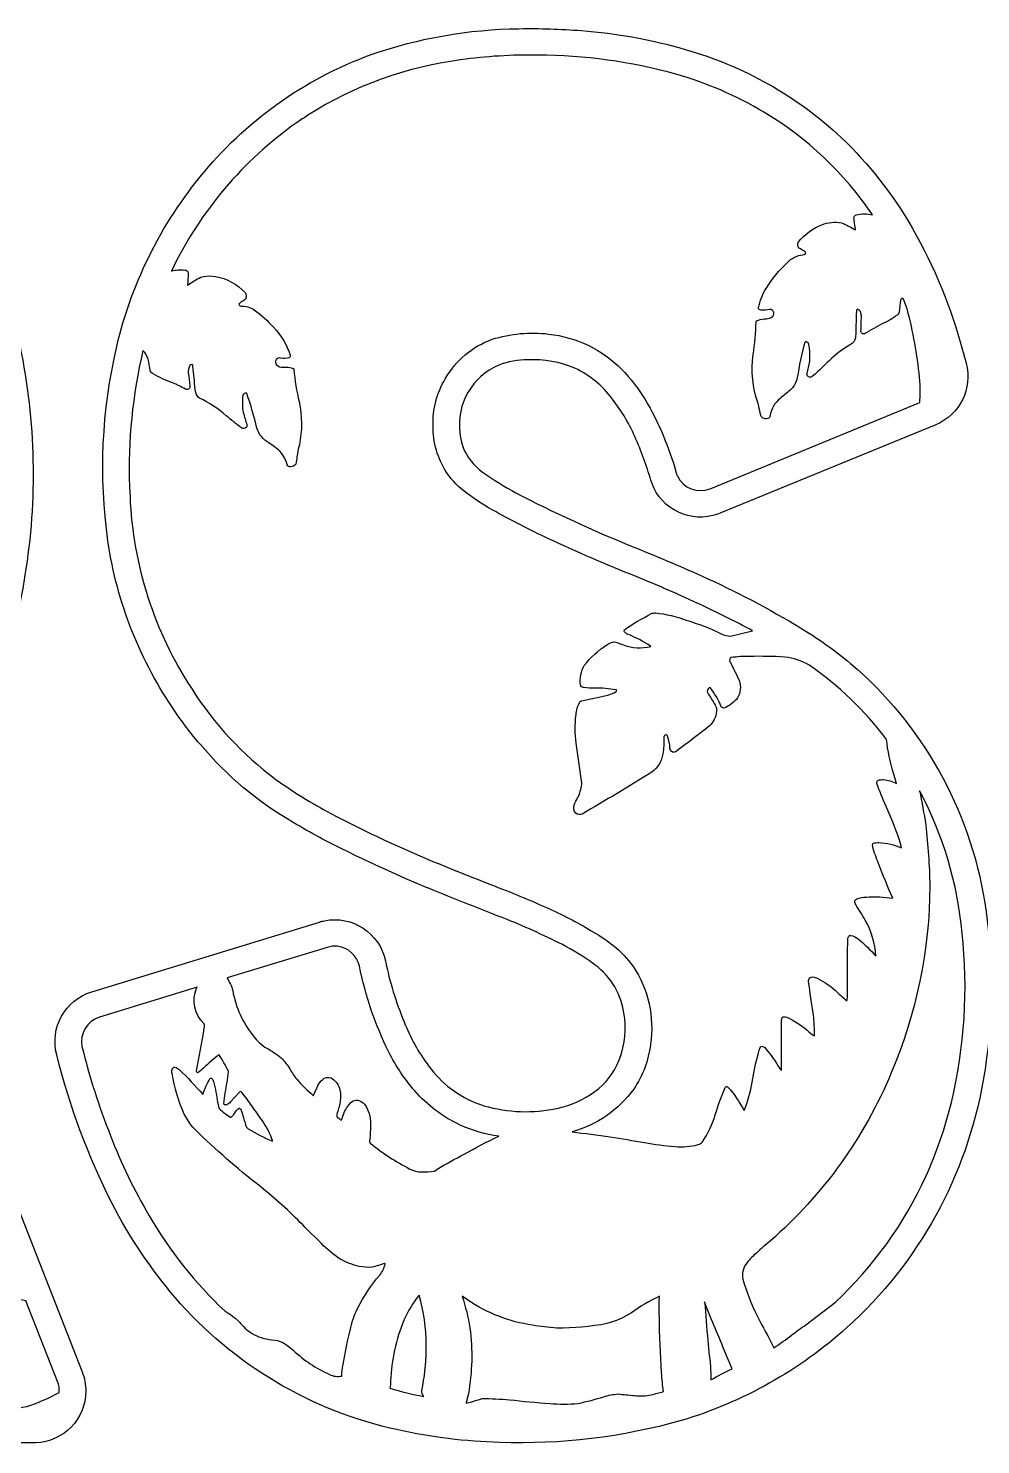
# Model space of a CAD drawing. Extents: x -1 to 1396, y -3 to 1098.
# Drawn here: x 735 to 1079, y 587 to 1098 of the extents above; entities that cross this region are included whole.
import ezdxf

# ---------------------------------------------------------------- set-up
doc = ezdxf.new("R2010")
doc.units = 0
doc.header["$MEASUREMENT"] = 0
doc.layers.add('Layer 1', color=7, linetype='Continuous', lineweight=0)

msp = doc.modelspace()

# ---------------------------------------------------------------- linework, layer by layer
at = {"layer": 'Layer 1', "color": 1, "lineweight": 25, "true_color": 0xff0000}
for points, knots in [([(426.34, 1097.93), (416.39, 1097.6), (408.45, 1089.52), (408.27, 1079.57), (408.27, 1079.57), (408.27, 605.98), (408.27, 605.98), (408.53, 596.05), (416.49, 588.05), (426.41, 587.72), (426.41, 587.72), (524.67, 587.72), (524.67, 587.72), (534.63, 588.07), (542.56, 596.15), (542.74, 606.11), (542.74, 606.11), (542.74, 774.74), (542.74, 774.74), (542.74, 774.74), (558.73, 774.74), (558.73, 774.74), (558.73, 774.74), (613.56, 601.01), (613.56, 601.01), (615.88, 593.34), (622.82, 588), (630.82, 587.72), (630.82, 587.72), (737.72, 587.72), (737.72, 587.72), (747.76, 588.07), (755.74, 596.29), (755.77, 606.34), (755.78, 608.72), (755.34, 611.08), (754.48, 613.3), (754.48, 613.3), (678.9, 805.94), (678.9, 805.94), (699.48, 821.14), (715.27, 841.92), (724.41, 865.81), (729.12, 877.84), (732.4, 890.37), (734.21, 903.16), (738.39, 930.72), (737.46, 958.82), (731.46, 986.05), (727.93, 1001.32), (722.35, 1016.04), (714.86, 1029.81), (710.43, 1037.86), (705.19, 1045.44), (699.24, 1052.44), (688.87, 1064.39), (676.47, 1074.4), (662.61, 1082.02), (656.52, 1085.4), (650.12, 1088.21), (643.5, 1090.41), (636.27, 1092.78), (628.8, 1094.37), (621.23, 1095.15), (615.08, 1095.95), (608.91, 1096.54), (602.72, 1096.91), (590.42, 1097.63), (578.1, 1097.98), (565.78, 1097.96), (565.78, 1097.96), (426.52, 1097.96), (426.52, 1097.96), (426.52, 1097.96), (426.34, 1097.93), (426.34, 1097.93)], [0, 0, 0, 0, 1, 1, 1, 2, 2, 2, 3, 3, 3, 4, 4, 4, 5, 5, 5, 6, 6, 6, 7, 7, 7, 8, 8, 8, 9, 9, 9, 10, 10, 10, 11, 11, 11, 12, 12, 12, 13, 13, 13, 14, 14, 14, 15, 15, 15, 16, 16, 16, 17, 17, 17, 18, 18, 18, 19, 19, 19, 20, 20, 20, 21, 21, 21, 22, 22, 22, 23, 23, 23, 24, 24, 24, 25, 25, 25, 25]), ([(912.14, 1097.93), (893.97, 1097.72), (875.96, 1094.57), (858.8, 1088.59), (834.53, 1079.77), (813.14, 1064.46), (796.96, 1044.32), (781.48, 1025.32), (770.86, 1002.84), (766.01, 978.81), (761.14, 955.76), (760.62, 932), (764.47, 908.76), (768.41, 886.73), (777.37, 865.9), (790.66, 847.89), (792.72, 844.99), (794.93, 842.2), (797.28, 839.53), (806.7, 828.33), (818, 818.85), (830.66, 811.52), (836.85, 807.83), (843.21, 804.41), (849.71, 801.29), (849.71, 801.29), (853.79, 799.25), (853.79, 799.25), (853.79, 799.25), (854.09, 799.14), (854.09, 799.14), (854.09, 799.14), (861.82, 795.51), (861.82, 795.51), (861.99, 795.4), (862.17, 795.31), (862.36, 795.24), (862.36, 795.24), (870.62, 791.56), (870.62, 791.56), (870.62, 791.56), (870.85, 791.47), (870.85, 791.47), (870.85, 791.47), (871.09, 791.36), (871.09, 791.36), (871.09, 791.36), (879.01, 788), (879.01, 788), (879.01, 788), (879.21, 787.94), (879.21, 787.94), (879.21, 787.94), (879.42, 787.84), (879.42, 787.84), (888.87, 783.97), (898.36, 780.19), (907.88, 776.51), (915.1, 773.61), (922.18, 770.37), (929.08, 766.78), (933.14, 764.59), (937.02, 762.08), (940.69, 759.29), (946.21, 754.66), (949.66, 748.02), (950.28, 740.84), (950.9, 735.14), (949.99, 729.39), (947.63, 724.17), (945.46, 719.75), (942.12, 716.02), (937.97, 713.37), (933.89, 710.7), (929.29, 708.9), (924.48, 708.11), (915.6, 706.44), (906.44, 707.04), (897.85, 709.84), (890.49, 712.54), (884.1, 717.38), (879.51, 723.74), (875.85, 728.6), (872.88, 733.94), (870.66, 739.61), (867.71, 746.71), (865.46, 754.07), (863.95, 761.61), (861.81, 771.66), (851.98, 778.11), (841.91, 776.08), (841.3, 775.95), (840.69, 775.8), (840.09, 775.62), (840.09, 775.62), (757.94, 750.43), (757.94, 750.43), (748.31, 747.47), (742.74, 737.44), (745.3, 727.71), (749.94, 709.12), (756.65, 691.12), (765.28, 674.03), (771.59, 661.92), (779.22, 650.54), (788.03, 640.1), (808.95, 615.88), (837.2, 599.12), (868.49, 592.37), (880.54, 589.67), (892.83, 588.16), (905.18, 587.86), (927.3, 587.03), (949.42, 589.7), (970.72, 595.75), (992.88, 602.37), (1013.3, 613.81), (1030.51, 629.26), (1056.41, 652.68), (1073.72, 684.11), (1079.66, 718.52), (1083.49, 739.92), (1083.65, 761.81), (1080.13, 783.26), (1074.65, 816.62), (1057.54, 846.96), (1031.83, 868.92), (1026.11, 873.65), (1020.05, 877.95), (1013.69, 881.77), (1002.18, 888.75), (990.25, 895.01), (977.97, 900.53), (969.73, 904.26), (961.39, 907.8), (952.98, 911.14), (938.69, 916.93), (924.69, 923.38), (911.01, 930.48), (906.98, 932.67), (903.08, 935.08), (899.33, 937.7), (897.16, 939.25), (895.28, 941.17), (893.77, 943.36), (892.08, 946.01), (891.07, 949.03), (890.82, 952.16), (889.5, 962.51), (895.22, 972.47), (904.82, 976.54), (908.2, 977.78), (911.76, 978.44), (915.36, 978.49), (921.18, 978.73), (926.98, 977.68), (932.35, 975.41), (937.71, 972.91), (942.35, 969.1), (945.84, 964.32), (949.33, 959.89), (952.19, 955), (954.34, 949.78), (956.6, 944.67), (958.5, 939.4), (960.03, 934.02), (963.55, 924.33), (974.26, 919.31), (983.96, 922.82), (983.96, 922.82), (984.93, 923.2), (984.93, 923.2), (984.93, 923.2), (1062.54, 955.04), (1062.54, 955.04), (1071.27, 958.62), (1075.97, 968.14), (1073.51, 977.24), (1073.51, 977.24), (1072.56, 980.8), (1072.56, 980.8), (1072.56, 980.8), (1072.54, 980.96), (1072.54, 980.96), (1072.54, 980.96), (1072.47, 981.14), (1072.47, 981.14), (1068.26, 996.86), (1062.07, 1011.97), (1054.03, 1026.11), (1047.11, 1038.15), (1038.47, 1049.12), (1028.41, 1058.68), (1012.47, 1073.62), (993.19, 1084.51), (972.17, 1090.45), (959.94, 1094.04), (947.37, 1096.32), (934.66, 1097.25), (927.17, 1097.85), (919.65, 1098.07), (912.14, 1097.93)], [0, 0, 0, 0, 1, 1, 1, 2, 2, 2, 3, 3, 3, 4, 4, 4, 5, 5, 5, 6, 6, 6, 7, 7, 7, 8, 8, 8, 9, 9, 9, 10, 10, 10, 11, 11, 11, 12, 12, 12, 13, 13, 13, 14, 14, 14, 15, 15, 15, 16, 16, 16, 17, 17, 17, 18, 18, 18, 19, 19, 19, 20, 20, 20, 21, 21, 21, 22, 22, 22, 23, 23, 23, 24, 24, 24, 25, 25, 25, 26, 26, 26, 27, 27, 27, 28, 28, 28, 29, 29, 29, 30, 30, 30, 31, 31, 31, 32, 32, 32, 33, 33, 33, 34, 34, 34, 35, 35, 35, 36, 36, 36, 37, 37, 37, 38, 38, 38, 39, 39, 39, 40, 40, 40, 41, 41, 41, 42, 42, 42, 43, 43, 43, 44, 44, 44, 45, 45, 45, 46, 46, 46, 47, 47, 47, 48, 48, 48, 49, 49, 49, 50, 50, 50, 51, 51, 51, 52, 52, 52, 53, 53, 53, 54, 54, 54, 55, 55, 55, 56, 56, 56, 57, 57, 57, 58, 58, 58, 59, 59, 59, 60, 60, 60, 61, 61, 61, 62, 62, 62, 63, 63, 63, 64, 64, 64, 65, 65, 65, 66, 66, 66, 67, 67, 67, 67]), ([(918.97, 1088.43), (935.79, 1088.32), (952.52, 1086.01), (968.74, 1081.56), (979.86, 1078.34), (990.54, 1073.74), (1000.51, 1067.86), (1016.13, 1058.5), (1029.52, 1045.85), (1039.74, 1030.79), (1037.8, 1031.23), (1035.79, 1031.23), (1033.85, 1030.76), (1033.44, 1030.67), (1033.12, 1030.35), (1033.03, 1029.95), (1033.14, 1028.58), (1033.32, 1027.23), (1033.58, 1025.89), (1033.63, 1025.73), (1033.6, 1025.55), (1033.51, 1025.41), (1031.91, 1026.3), (1030.27, 1027.14), (1028.61, 1027.91), (1026.18, 1028.35), (1023.68, 1028.09), (1021.4, 1027.16), (1018.11, 1025.9), (1015.22, 1023.77), (1013.05, 1020.99), (1012.61, 1020.3), (1012.67, 1019.39), (1013.21, 1018.77), (1013.84, 1018.34), (1014.49, 1017.96), (1015.16, 1017.63), (1015.16, 1017.63), (1015.55, 1017.31), (1015.55, 1017.31), (1015.68, 1017.08), (1015.61, 1016.78), (1015.39, 1016.63), (1015.15, 1016.46), (1014.87, 1016.36), (1014.57, 1016.36), (1012.43, 1016.14), (1010.44, 1015.13), (1008.99, 1013.53), (1006.06, 1010.77), (1003.48, 1007.66), (1001.33, 1004.25), (1000.05, 1002.06), (999.11, 999.69), (998.54, 997.22), (998.58, 996.75), (998.97, 996.39), (999.45, 996.38), (1000.53, 996.34), (1001.61, 996.42), (1002.67, 996.63), (1003.32, 996.66), (1003.91, 996.23), (1004.07, 995.59), (1004.27, 994.83), (1003.87, 994.04), (1003.14, 993.73), (1002.36, 993.36), (1001.51, 993.19), (1000.65, 993.21), (999.69, 993.17), (998.76, 992.93), (997.91, 992.51), (997.91, 992.51), (997.81, 992.39), (997.81, 992.39), (997.77, 992.31), (997.73, 992.22), (997.7, 992.12), (997.65, 988.19), (997.28, 984.27), (996.61, 980.4), (995.82, 974.42), (996.44, 968.35), (998.43, 962.66), (998.72, 961.51), (998.97, 960.36), (999.2, 959.19), (999.2, 959.19), (999.58, 958.06), (999.58, 958.06), (999.74, 957.63), (1000.13, 957.35), (1000.58, 957.31), (1001.16, 957.14), (1001.78, 957.19), (1002.33, 957.45), (1002.6, 957.68), (1002.75, 958.02), (1002.76, 958.38), (1003.18, 960.79), (1004.47, 962.97), (1006.39, 964.5), (1007.53, 965.48), (1008.71, 966.43), (1009.9, 967.36), (1011.25, 968.61), (1012.19, 970.25), (1012.58, 972.05), (1013.23, 976.33), (1014.12, 980.57), (1015.25, 984.75), (1015.39, 984.97), (1015.65, 985.08), (1015.89, 985), (1016.32, 984.84), (1016.66, 984.48), (1016.77, 984.02), (1017.16, 982.03), (1017.26, 979.99), (1017.07, 977.97), (1016.76, 976.5), (1016.43, 974.97), (1016.11, 973.5), (1015.96, 973.04), (1016.22, 972.53), (1016.68, 972.37), (1017.15, 972.13), (1017.71, 972.19), (1018.11, 972.53), (1020.45, 974.62), (1022.74, 976.77), (1024.98, 978.97), (1027.25, 981.03), (1029.74, 982.84), (1032.4, 984.36), (1033.19, 985.07), (1033.65, 986.09), (1033.64, 987.15), (1033.68, 987.47), (1033.71, 987.79), (1033.71, 988.11), (1033.73, 990.73), (1033.8, 993.35), (1033.92, 995.98), (1033.85, 996.27), (1033.98, 996.58), (1034.26, 996.72), (1034.9, 996.6), (1035.39, 996.08), (1035.48, 995.43), (1035.67, 994.88), (1035.76, 994.31), (1035.75, 993.73), (1035.63, 992.07), (1035.57, 990.41), (1035.57, 988.74), (1035.55, 988.37), (1035.77, 988.03), (1036.12, 987.88), (1036.58, 987.8), (1037.05, 987.91), (1037.43, 988.17), (1037.79, 988.32), (1038.13, 988.54), (1038.41, 988.81), (1040.71, 990.12), (1043.06, 991.36), (1045.44, 992.53), (1046.72, 993.2), (1047.93, 994.02), (1049.04, 994.96), (1049.21, 995.17), (1049.33, 995.43), (1049.38, 995.7), (1049.43, 997.23), (1049.6, 998.76), (1049.9, 1000.26), (1049.97, 1000.4), (1050.06, 1000.51), (1050.18, 1000.6), (1050.44, 1000.69), (1050.73, 1000.59), (1050.88, 1000.35), (1051.65, 998.68), (1052.24, 996.93), (1052.65, 995.14), (1054.71, 987.09), (1056.1, 978.89), (1056.82, 970.62), (1056.97, 968.09), (1056.96, 965.56), (1056.8, 963.03), (1056.8, 963.03), (981.12, 931.96), (981.12, 931.96), (976.56, 930.08), (971.33, 932.14), (969.29, 936.63), (969.1, 936.98), (968.95, 937.35), (968.86, 937.74), (966.3, 946.97), (962.54, 955.83), (957.68, 964.09), (955.21, 968.06), (952.35, 971.76), (949.13, 975.14), (942.07, 982.22), (932.79, 986.68), (922.84, 987.77), (916, 988.59), (909.05, 987.94), (902.48, 985.86), (895.29, 983.3), (889.26, 978.23), (885.52, 971.58), (882.49, 966.46), (880.96, 960.6), (881.12, 954.66), (881.07, 948.67), (882.78, 942.8), (886.02, 937.76), (887.99, 934.84), (890.49, 932.3), (893.39, 930.28), (896.71, 927.8), (900.21, 925.56), (903.86, 923.59), (909.96, 920.16), (916.19, 916.97), (922.55, 914.04), (933.03, 909.15), (943.64, 904.56), (954.39, 900.28), (954.39, 900.28), (959.29, 898.26), (959.29, 898.26), (959.29, 898.26), (959.38, 898.21), (959.38, 898.21), (959.38, 898.21), (964.25, 896.15), (964.25, 896.15), (964.25, 896.15), (964.34, 896.11), (964.34, 896.11), (964.34, 896.11), (969.22, 893.97), (969.22, 893.97), (969.22, 893.97), (969.33, 893.93), (969.33, 893.93), (969.33, 893.93), (976.68, 890.59), (976.68, 890.59), (976.68, 890.59), (976.86, 890.53), (976.86, 890.53), (983.46, 887.44), (989.97, 884.17), (996.39, 880.71), (996.39, 880.71), (988.45, 878.78), (988.45, 878.78), (987.3, 878.83), (986.17, 879.12), (985.14, 879.64), (981.06, 881.59), (976.84, 883.23), (972.51, 884.54), (968.94, 885.87), (965.22, 886.74), (961.44, 887.15), (960.92, 887.15), (960.4, 887.06), (959.92, 886.88), (956.54, 885.16), (953.29, 883.21), (950.19, 881.03), (950.12, 880.88), (950.08, 880.73), (950.12, 880.57), (950.12, 880.57), (950.22, 880.32), (950.22, 880.32), (950.44, 879.93), (950.8, 879.64), (951.24, 879.53), (954.21, 878.32), (957.05, 876.83), (959.74, 875.08), (956.46, 874.22), (953, 874.4), (949.83, 875.61), (948.77, 876.01), (947.7, 876.36), (946.61, 876.67), (945.61, 876.55), (944.65, 876.18), (943.82, 875.61), (940.74, 873.6), (938, 871.1), (935.72, 868.21), (934.55, 866.07), (934.07, 863.61), (934.34, 861.18), (934.44, 860.65), (934.89, 860.26), (935.43, 860.23), (936.82, 860.01), (938.24, 859.95), (939.65, 860.05), (942.15, 860.03), (944.64, 859.82), (947.11, 859.41), (947.22, 859.38), (947.33, 859.33), (947.4, 859.23), (947.42, 859.11), (947.38, 858.99), (947.29, 858.92), (946.22, 858.09), (944.97, 857.54), (943.64, 857.3), (940.68, 856.7), (937.77, 856.09), (934.82, 855.47), (934.44, 855.37), (934.13, 855.1), (933.93, 854.77), (933.25, 853.41), (932.84, 851.94), (932.73, 850.43), (932.3, 847.01), (932.33, 843.55), (932.82, 840.14), (933.47, 835.63), (934.11, 831.12), (934.73, 826.6), (934.84, 825.75), (934.79, 824.89), (934.57, 824.06), (934.22, 822.35), (933.58, 820.72), (932.66, 819.23), (932.1, 818.32), (931.85, 817.24), (931.96, 816.17), (932.09, 815.19), (932.9, 814.45), (933.89, 814.4), (934.23, 814.37), (934.57, 814.42), (934.89, 814.56), (943.35, 819.46), (951.74, 824.49), (960.06, 829.64), (962.19, 831.26), (963.62, 833.64), (964.05, 836.28), (964.36, 838.2), (964.47, 840.15), (964.39, 842.09), (964.37, 842.49), (964.59, 842.87), (964.93, 843.09), (965.17, 843.18), (965.43, 843.12), (965.59, 842.93), (965.59, 842.93), (965.79, 842.63), (965.79, 842.63), (966.3, 841.27), (966.59, 839.84), (966.63, 838.39), (966.66, 837.83), (966.94, 837.31), (967.4, 836.99), (967.4, 836.99), (967.59, 836.9), (967.59, 836.9), (967.59, 836.9), (967.79, 836.85), (967.79, 836.85), (967.79, 836.85), (968.02, 836.85), (968.02, 836.85), (968.4, 836.91), (968.76, 837.07), (969.06, 837.33), (973.05, 840.27), (977, 843.28), (980.9, 846.35), (982.28, 847.77), (983.18, 849.59), (983.46, 851.54), (983.51, 852.09), (983.45, 852.64), (983.28, 853.16), (982.33, 854.94), (981.29, 856.68), (980.17, 858.37), (979.97, 859.02), (980.22, 859.72), (980.78, 860.09), (980.89, 860.15), (981, 860.18), (981.12, 860.18), (982.8, 858.09), (984.15, 855.76), (985.14, 853.27), (985.46, 852.87), (986.01, 852.72), (986.5, 852.88), (988.26, 853.75), (989.82, 854.98), (991.06, 856.51), (992.1, 858.4), (992.33, 860.62), (991.69, 862.68), (990.64, 864.87), (989.55, 867.05), (988.43, 869.21), (988.17, 869.61), (988.1, 870.09), (988.2, 870.55), (988.2, 870.55), (988.29, 870.75), (988.29, 870.75), (988.29, 870.75), (988.43, 870.89), (988.43, 870.89), (988.56, 870.97), (988.69, 871.05), (988.83, 871.09), (989.57, 871.16), (990.3, 871.22), (991.03, 871.25), (992.49, 871.42), (993.96, 871.49), (995.43, 871.46), (999.66, 871.52), (1003.89, 871.44), (1008.11, 871.23), (1011.14, 870.8), (1014.06, 869.83), (1016.75, 868.37), (1027.48, 860.98), (1036.95, 851.91), (1044.8, 841.52), (1045.22, 837.39), (1046.05, 833.31), (1047.27, 829.34), (1047.27, 829.34), (1048.41, 825.62), (1048.41, 825.62), (1046.93, 826.35), (1045.34, 826.81), (1043.71, 826.99), (1043.08, 827), (1042.45, 826.96), (1041.83, 826.85), (1041.83, 826.85), (1041.63, 826.74), (1041.63, 826.74), (1041.52, 826.63), (1041.44, 826.51), (1041.35, 826.4), (1041.31, 826.25), (1041.27, 826.1), (1041.24, 825.94), (1041.24, 825.94), (1041.26, 825.72), (1041.26, 825.72), (1042.27, 822.88), (1043.41, 820.09), (1044.67, 817.35), (1046.7, 812.81), (1048.48, 808.16), (1049.99, 803.42), (1050.08, 803.08), (1050.14, 802.73), (1050.2, 802.38), (1047.58, 803.48), (1044.8, 804.14), (1041.97, 804.33), (1041.3, 804.31), (1040.64, 804.21), (1039.99, 804.04), (1039.74, 803.69), (1039.66, 803.24), (1039.79, 802.83), (1040.37, 800.76), (1041.09, 798.72), (1041.92, 796.73), (1043.49, 792.52), (1045.19, 788.35), (1047.02, 784.24), (1045.51, 784.38), (1043.84, 784.55), (1042.33, 784.69), (1039.8, 784.84), (1037.26, 784.69), (1034.76, 784.26), (1034.25, 784.12), (1033.79, 783.86), (1033.42, 783.49), (1033.28, 782.96), (1033.37, 782.4), (1033.67, 781.95), (1034.82, 780.08), (1035.96, 778.21), (1037.09, 776.32), (1039.36, 772.33), (1040.68, 767.86), (1040.92, 763.26), (1039.02, 765.55), (1036.89, 767.65), (1034.57, 769.52), (1033.78, 770.11), (1032.88, 770.55), (1031.92, 770.81), (1031.75, 770.81), (1031.58, 770.77), (1031.42, 770.7), (1031.42, 770.7), (1031.13, 770.52), (1031.13, 770.52), (1031.04, 770.39), (1030.98, 770.25), (1030.92, 770.11), (1030.79, 768.24), (1030.71, 766.36), (1030.67, 764.49), (1030.67, 764.49), (1030.67, 749.02), (1030.67, 749.02), (1030.67, 749.02), (1030.58, 747.3), (1030.58, 747.3), (1030.58, 747.3), (1030.51, 747.25), (1030.51, 747.25), (1030.51, 747.25), (1030.4, 747.28), (1030.4, 747.28), (1028.95, 748.43), (1027.55, 749.67), (1026.23, 750.97), (1024.35, 752.66), (1022.25, 754.1), (1019.99, 755.24), (1019.42, 755.55), (1018.78, 755.73), (1018.13, 755.78), (1017.4, 755.82), (1016.75, 755.3), (1016.64, 754.58), (1016.64, 754.58), (1016.66, 754.24), (1016.66, 754.24), (1017.19, 750.16), (1017.78, 746.09), (1018.43, 742.04), (1018.69, 739.54), (1018.82, 737.02), (1018.81, 734.51), (1018.81, 734.51), (1018.75, 734.49), (1018.75, 734.49), (1017.81, 735.09), (1016.94, 735.78), (1016.16, 736.57), (1013.95, 738.47), (1011.47, 740.05), (1008.81, 741.24), (1008.45, 741.36), (1008.08, 741.43), (1007.7, 741.45), (1007.7, 741.45), (1007.54, 741.42), (1007.54, 741.42), (1007.3, 741.36), (1007.12, 741.17), (1007.07, 740.93), (1006.91, 740.55), (1006.83, 740.15), (1006.86, 739.75), (1006.87, 733.87), (1006.89, 728.01), (1006.93, 722.13), (1006.93, 722.13), (1006.89, 722.01), (1006.89, 722.01), (1006.43, 722.49), (1006.04, 723.03), (1005.73, 723.62), (1004.29, 725.99), (1002.64, 728.22), (1000.81, 730.29), (1000.53, 730.56), (1000.17, 730.73), (999.79, 730.79), (999.6, 730.74), (999.41, 730.67), (999.27, 730.54), (998.94, 729.8), (998.69, 729.04), (998.52, 728.25), (997.59, 724.81), (996.85, 721.32), (996.32, 717.8), (995.66, 714.31), (994.69, 710.88), (993.42, 707.57), (992, 710.04), (990.45, 712.43), (988.77, 714.73), (988.35, 715.23), (987.9, 715.69), (987.41, 716.12), (987.41, 716.12), (987.25, 716.16), (987.25, 716.16), (987.25, 716.16), (987.09, 716.23), (987.09, 716.23), (987.09, 716.23), (986.93, 716.23), (986.93, 716.23), (986.84, 716.19), (986.76, 716.13), (986.68, 716.07), (986.68, 716.07), (986.59, 715.94), (986.59, 715.94), (985.19, 712.71), (983.99, 709.41), (982.98, 706.05), (981.88, 702.62), (980.34, 699.34), (978.4, 696.3), (977.98, 695.8), (977.42, 695.44), (976.79, 695.28), (974.07, 694.57), (971.25, 694.34), (968.45, 694.6), (964.75, 694.87), (961.07, 695.35), (957.43, 696.05), (953.3, 696.75), (949.2, 697.44), (945.07, 698.13), (940.48, 698.79), (935.89, 699.37), (931.28, 699.88), (940.24, 702.35), (948.09, 707.81), (953.53, 715.35), (956.84, 720.14), (958.91, 725.68), (959.56, 731.47), (961.08, 741.3), (958.85, 751.35), (953.3, 759.61), (951.29, 762.51), (948.83, 765.08), (946.02, 767.21), (943.88, 768.94), (941.6, 770.51), (939.22, 771.88), (934.04, 775.05), (928.65, 777.88), (923.09, 780.34), (916.24, 783.5), (909.27, 786.39), (902.19, 788.98), (902.19, 788.98), (895.81, 791.5), (895.81, 791.5), (895.81, 791.5), (895.77, 791.52), (895.77, 791.52), (895.77, 791.52), (889.42, 794.06), (889.42, 794.06), (889.42, 794.06), (889.35, 794.08), (889.35, 794.08), (889.35, 794.08), (883.05, 796.69), (883.05, 796.69), (883.05, 796.69), (882.95, 796.71), (882.95, 796.71), (869.75, 802.14), (856.81, 808.17), (844.18, 814.81), (837.3, 818.44), (830.68, 822.54), (824.36, 827.08), (812.42, 836.03), (802.18, 847.05), (794.13, 859.62), (780.52, 880.32), (772.79, 904.33), (771.75, 929.08), (771.75, 929.08), (771.61, 932.55), (771.61, 932.55), (771.61, 932.55), (771.59, 932.77), (771.59, 932.77), (770.99, 949.27), (772.63, 965.77), (776.44, 981.83), (777.32, 980.96), (777.97, 979.9), (778.32, 978.72), (778.62, 977.37), (778.86, 976.01), (779.05, 974.64), (779.19, 974.09), (779.58, 973.64), (780.09, 973.41), (782.31, 972.13), (784.64, 971.05), (787.05, 970.19), (788.65, 969.47), (790.23, 968.71), (791.79, 967.9), (792.23, 967.67), (792.77, 967.74), (793.13, 968.08), (793.33, 968.37), (793.4, 968.72), (793.33, 969.06), (793.15, 970.65), (792.98, 972.11), (792.79, 973.71), (792.66, 974.65), (792.87, 975.6), (793.38, 976.41), (793.56, 976.6), (793.8, 976.73), (794.06, 976.79), (794.35, 976.69), (794.5, 976.39), (794.45, 976.09), (794.74, 973.33), (795.02, 970.55), (795.28, 967.79), (795.37, 966.73), (795.77, 965.71), (796.44, 964.89), (796.44, 964.89), (796.83, 964.61), (796.83, 964.61), (800.32, 962.98), (803.56, 960.85), (806.44, 958.29), (808.26, 956.79), (810.1, 955.32), (811.98, 953.89), (812.51, 953.52), (813.24, 953.59), (813.7, 954.05), (813.95, 954.31), (814.03, 954.68), (813.9, 955.02), (813.49, 956.49), (813.06, 957.94), (812.61, 959.4), (812.23, 961.48), (812.19, 963.61), (812.5, 965.7), (812.66, 966.19), (813.12, 966.52), (813.63, 966.52), (813.63, 966.52), (813.74, 966.47), (813.74, 966.47), (813.74, 966.47), (813.93, 966.29), (813.93, 966.29), (815.34, 962.2), (816.55, 958.05), (817.55, 953.84), (818.23, 951.56), (819.78, 949.64), (821.86, 948.49), (823.29, 947.57), (824.65, 946.55), (825.92, 945.43), (827.15, 944.02), (828.04, 942.34), (828.51, 940.53), (828.72, 940.09), (829.18, 939.83), (829.66, 939.9), (830.44, 939.82), (831.18, 940.2), (831.57, 940.87), (831.82, 941.72), (831.96, 942.59), (832, 943.48), (832.19, 944.93), (832.49, 946.36), (832.88, 947.76), (833.9, 952.92), (833.88, 958.22), (832.82, 963.37), (831.86, 967.18), (831.21, 971.06), (830.87, 974.98), (830.76, 975.22), (830.55, 975.41), (830.3, 975.5), (829.22, 975.79), (828.1, 975.89), (826.99, 975.82), (826.12, 975.77), (825.27, 976.06), (824.61, 976.61), (824.12, 977.17), (824.09, 977.99), (824.54, 978.58), (824.91, 979.03), (825.51, 979.23), (826.08, 979.08), (827.12, 978.91), (828.18, 978.96), (829.19, 979.24), (829.51, 979.43), (829.67, 979.8), (829.6, 980.17), (828.34, 983.93), (826.26, 987.37), (823.5, 990.22), (821.44, 992.55), (819.14, 994.66), (816.62, 996.5), (815.2, 997.42), (813.54, 997.9), (811.84, 997.88), (811.45, 997.89), (811.12, 998.17), (811.07, 998.56), (811.07, 998.56), (811.09, 998.65), (811.09, 998.65), (811.58, 999.18), (812.18, 999.6), (812.84, 999.88), (813.73, 1000.45), (813.98, 1001.64), (813.4, 1002.53), (813.4, 1002.53), (813.27, 1002.76), (813.27, 1002.76), (810.41, 1005.76), (806.69, 1007.8), (802.61, 1008.56), (801.16, 1008.77), (799.69, 1008.77), (798.23, 1008.58), (798.23, 1008.58), (797.33, 1008.31), (797.33, 1008.31), (795.72, 1007.42), (794.15, 1006.46), (792.61, 1005.45), (792.61, 1005.45), (792.56, 1005.55), (792.56, 1005.55), (792.6, 1006.95), (792.66, 1008.36), (792.77, 1009.76), (792.77, 1009.76), (792.68, 1010.24), (792.68, 1010.24), (792.4, 1010.58), (791.99, 1010.79), (791.54, 1010.83), (789.93, 1011.06), (788.28, 1010.95), (786.71, 1010.51), (796.96, 1031.91), (812.51, 1050.33), (831.89, 1064.03), (833.27, 1064.9), (834.63, 1065.81), (835.97, 1066.75), (852.65, 1077.34), (871.45, 1084.15), (891.05, 1086.68), (900.3, 1087.97), (909.63, 1088.56), (918.97, 1088.43)], [0, 0, 0, 0, 1, 1, 1, 2, 2, 2, 3, 3, 3, 4, 4, 4, 5, 5, 5, 6, 6, 6, 7, 7, 7, 8, 8, 8, 9, 9, 9, 10, 10, 10, 11, 11, 11, 12, 12, 12, 13, 13, 13, 14, 14, 14, 15, 15, 15, 16, 16, 16, 17, 17, 17, 18, 18, 18, 19, 19, 19, 20, 20, 20, 21, 21, 21, 22, 22, 22, 23, 23, 23, 24, 24, 24, 25, 25, 25, 26, 26, 26, 27, 27, 27, 28, 28, 28, 29, 29, 29, 30, 30, 30, 31, 31, 31, 32, 32, 32, 33, 33, 33, 34, 34, 34, 35, 35, 35, 36, 36, 36, 37, 37, 37, 38, 38, 38, 39, 39, 39, 40, 40, 40, 41, 41, 41, 42, 42, 42, 43, 43, 43, 44, 44, 44, 45, 45, 45, 46, 46, 46, 47, 47, 47, 48, 48, 48, 49, 49, 49, 50, 50, 50, 51, 51, 51, 52, 52, 52, 53, 53, 53, 54, 54, 54, 55, 55, 55, 56, 56, 56, 57, 57, 57, 58, 58, 58, 59, 59, 59, 60, 60, 60, 61, 61, 61, 62, 62, 62, 63, 63, 63, 64, 64, 64, 65, 65, 65, 66, 66, 66, 67, 67, 67, 68, 68, 68, 69, 69, 69, 70, 70, 70, 71, 71, 71, 72, 72, 72, 73, 73, 73, 74, 74, 74, 75, 75, 75, 76, 76, 76, 77, 77, 77, 78, 78, 78, 79, 79, 79, 80, 80, 80, 81, 81, 81, 82, 82, 82, 83, 83, 83, 84, 84, 84, 85, 85, 85, 86, 86, 86, 87, 87, 87, 88, 88, 88, 89, 89, 89, 90, 90, 90, 91, 91, 91, 92, 92, 92, 93, 93, 93, 94, 94, 94, 95, 95, 95, 96, 96, 96, 97, 97, 97, 98, 98, 98, 99, 99, 99, 100, 100, 100, 101, 101, 101, 102, 102, 102, 103, 103, 103, 104, 104, 104, 105, 105, 105, 106, 106, 106, 107, 107, 107, 108, 108, 108, 109, 109, 109, 110, 110, 110, 111, 111, 111, 112, 112, 112, 113, 113, 113, 114, 114, 114, 115, 115, 115, 116, 116, 116, 117, 117, 117, 118, 118, 118, 119, 119, 119, 120, 120, 120, 121, 121, 121, 122, 122, 122, 123, 123, 123, 124, 124, 124, 125, 125, 125, 126, 126, 126, 127, 127, 127, 128, 128, 128, 129, 129, 129, 130, 130, 130, 131, 131, 131, 132, 132, 132, 133, 133, 133, 134, 134, 134, 135, 135, 135, 136, 136, 136, 137, 137, 137, 138, 138, 138, 139, 139, 139, 140, 140, 140, 141, 141, 141, 142, 142, 142, 143, 143, 143, 144, 144, 144, 145, 145, 145, 146, 146, 146, 147, 147, 147, 148, 148, 148, 149, 149, 149, 150, 150, 150, 151, 151, 151, 152, 152, 152, 153, 153, 153, 154, 154, 154, 155, 155, 155, 156, 156, 156, 157, 157, 157, 158, 158, 158, 159, 159, 159, 160, 160, 160, 161, 161, 161, 162, 162, 162, 163, 163, 163, 164, 164, 164, 165, 165, 165, 166, 166, 166, 167, 167, 167, 168, 168, 168, 169, 169, 169, 170, 170, 170, 171, 171, 171, 172, 172, 172, 173, 173, 173, 174, 174, 174, 175, 175, 175, 176, 176, 176, 177, 177, 177, 178, 178, 178, 179, 179, 179, 180, 180, 180, 181, 181, 181, 182, 182, 182, 183, 183, 183, 184, 184, 184, 185, 185, 185, 186, 186, 186, 187, 187, 187, 188, 188, 188, 189, 189, 189, 190, 190, 190, 191, 191, 191, 192, 192, 192, 193, 193, 193, 194, 194, 194, 195, 195, 195, 196, 196, 196, 197, 197, 197, 198, 198, 198, 199, 199, 199, 200, 200, 200, 201, 201, 201, 202, 202, 202, 203, 203, 203, 204, 204, 204, 205, 205, 205, 206, 206, 206, 207, 207, 207, 208, 208, 208, 209, 209, 209, 210, 210, 210, 211, 211, 211, 212, 212, 212, 213, 213, 213, 214, 214, 214, 215, 215, 215, 216, 216, 216, 217, 217, 217, 218, 218, 218, 219, 219, 219, 220, 220, 220, 221, 221, 221, 222, 222, 222, 223, 223, 223, 224, 224, 224, 225, 225, 225, 226, 226, 226, 227, 227, 227, 228, 228, 228, 229, 229, 229, 230, 230, 230, 231, 231, 231, 232, 232, 232, 233, 233, 233, 234, 234, 234, 235, 235, 235, 236, 236, 236, 237, 237, 237, 238, 238, 238, 239, 239, 239, 240, 240, 240, 241, 241, 241, 242, 242, 242, 243, 243, 243, 244, 244, 244, 245, 245, 245, 246, 246, 246, 247, 247, 247, 248, 248, 248, 249, 249, 249, 250, 250, 250, 251, 251, 251, 252, 252, 252, 253, 253, 253, 254, 254, 254, 255, 255, 255, 256, 256, 256, 257, 257, 257, 258, 258, 258, 259, 259, 259, 260, 260, 260, 261, 261, 261, 262, 262, 262, 263, 263, 263, 264, 264, 264, 265, 265, 265, 266, 266, 266, 267, 267, 267, 268, 268, 268, 269, 269, 269, 270, 270, 270, 271, 271, 271, 272, 272, 272, 273, 273, 273, 274, 274, 274, 275, 275, 275, 276, 276, 276, 277, 277, 277, 278, 278, 278, 279, 279, 279, 280, 280, 280, 281, 281, 281, 282, 282, 282, 283, 283, 283, 284, 284, 284, 285, 285, 285, 286, 286, 286, 287, 287, 287, 288, 288, 288, 289, 289, 289, 290, 290, 290, 291, 291, 291, 292, 292, 292, 293, 293, 293, 294, 294, 294, 295, 295, 295, 296, 296, 296, 297, 297, 297, 298, 298, 298, 299, 299, 299, 300, 300, 300, 300]), ([(1056.91, 822.59), (1065.28, 806.78), (1070.43, 789.47), (1072.06, 771.65), (1074.29, 751.19), (1072.98, 730.49), (1068.18, 710.47), (1065.92, 701.31), (1062.84, 692.37), (1058.97, 683.76), (1051.12, 666.69), (1040.04, 651.29), (1026.34, 638.43), (1026.34, 638.43), (1015.71, 630.26), (1015.71, 630.26), (1013.91, 629.11), (1012.17, 627.87), (1010.49, 626.54), (1008.42, 624.97), (1006.31, 623.45), (1004.16, 621.98), (1002.15, 625.86), (1000.12, 629.71), (998.06, 633.57), (995.94, 637.79), (994.22, 642.2), (992.94, 646.75), (992.48, 648.87), (993.04, 651.08), (994.44, 652.73), (995.45, 653.99), (996.59, 655.15), (997.84, 656.18), (999.45, 657.67), (1001.11, 659.12), (1002.8, 660.51), (1021.85, 677.11), (1036.8, 697.89), (1046.5, 721.22), (1055.58, 742.58), (1060.31, 765.53), (1060.43, 788.73), (1060.26, 796.06), (1059.76, 803.37), (1058.93, 810.66), (1058.32, 814.79), (1057.57, 818.91), (1056.68, 822.99), (1056.68, 822.99), (1056.91, 822.59), (1056.91, 822.59)], [0, 0, 0, 0, 1, 1, 1, 2, 2, 2, 3, 3, 3, 4, 4, 4, 5, 5, 5, 6, 6, 6, 7, 7, 7, 8, 8, 8, 9, 9, 9, 10, 10, 10, 11, 11, 11, 12, 12, 12, 13, 13, 13, 14, 14, 14, 15, 15, 15, 16, 16, 16, 17, 17, 17, 17]), ([(846.63, 766.85), (850.52, 766.4), (853.7, 763.55), (854.56, 759.73), (856.73, 748.96), (860.29, 738.53), (865.15, 728.68), (867.72, 723.66), (870.87, 718.96), (874.52, 714.67), (879.11, 709.48), (884.7, 705.29), (890.96, 702.33), (895.38, 700.34), (900.06, 699), (904.86, 698.34), (900.6, 696.35), (896.43, 694.2), (892.34, 691.88), (889.07, 690.15), (885.84, 688.33), (882.66, 686.43), (882.66, 686.43), (881.59, 685.71), (881.59, 685.71), (880.06, 685.56), (878.51, 685.46), (876.97, 685.43), (875.51, 685.47), (874.07, 685.83), (872.77, 686.5), (867.69, 689.1), (862.89, 692.23), (858.46, 695.84), (858.36, 696.01), (858.28, 696.2), (858.24, 696.39), (858.21, 696.52), (858.22, 696.64), (858.24, 696.77), (858.24, 696.77), (858.28, 696.98), (858.28, 696.98), (858.45, 698.92), (858.55, 700.86), (858.6, 702.81), (858.62, 705.32), (857.86, 707.77), (856.42, 709.84), (855.77, 710.59), (854.9, 711.12), (853.93, 711.35), (853.17, 711.45), (852.4, 711.22), (851.82, 710.72), (850.63, 709.67), (849.7, 708.36), (849.1, 706.89), (848.7, 705.99), (848.34, 705.08), (848.03, 704.14), (847.45, 704.49), (846.91, 704.9), (846.42, 705.37), (846.42, 705.37), (846.35, 705.59), (846.35, 705.59), (846.34, 705.82), (846.36, 706.04), (846.4, 706.25), (846.88, 707.69), (847.27, 709.15), (847.58, 710.63), (847.83, 712.31), (847.76, 714.03), (847.37, 715.69), (846.8, 717.21), (845.74, 718.5), (844.36, 719.36), (843.27, 719.82), (842.01, 719.57), (841.18, 718.72), (840.52, 718.13), (839.97, 717.42), (839.57, 716.62), (839.04, 715.42), (838.49, 714.23), (837.92, 713.06), (837.92, 713.06), (837.87, 713.06), (837.87, 713.06), (835.75, 714.83), (833.76, 716.78), (831.93, 718.86), (831.04, 719.99), (830.24, 721.19), (829.55, 722.44), (828.62, 723.95), (827.53, 725.34), (826.28, 726.59), (824.68, 727.91), (822.96, 729.07), (821.14, 730.06), (819.23, 731.2), (817.56, 732.7), (816.24, 734.49), (812.43, 739.24), (809.87, 744.88), (808.82, 750.88), (808.39, 752.49), (807.7, 754.03), (806.78, 755.42), (806.78, 755.42), (842.91, 766.48), (842.91, 766.48), (844.11, 766.84), (845.37, 766.97), (846.63, 766.85)], [0, 0, 0, 0, 1, 1, 1, 2, 2, 2, 3, 3, 3, 4, 4, 4, 5, 5, 5, 6, 6, 6, 7, 7, 7, 8, 8, 8, 9, 9, 9, 10, 10, 10, 11, 11, 11, 12, 12, 12, 13, 13, 13, 14, 14, 14, 15, 15, 15, 16, 16, 16, 17, 17, 17, 18, 18, 18, 19, 19, 19, 20, 20, 20, 21, 21, 21, 22, 22, 22, 23, 23, 23, 24, 24, 24, 25, 25, 25, 26, 26, 26, 27, 27, 27, 28, 28, 28, 29, 29, 29, 30, 30, 30, 31, 31, 31, 32, 32, 32, 33, 33, 33, 34, 34, 34, 35, 35, 35, 36, 36, 36, 37, 37, 37, 38, 38, 38, 39, 39, 39, 39]), ([(795.78, 751.77), (793.94, 747.31), (795, 742.18), (798.46, 738.82), (798.46, 738.82), (798.6, 738.57), (798.6, 738.57), (798.67, 738.18), (798.65, 737.77), (798.55, 737.39), (797.71, 732.21), (796.76, 727.04), (795.72, 721.9), (795.72, 721.9), (795.74, 721.7), (795.74, 721.7), (795.8, 721.49), (795.94, 721.31), (796.15, 721.24), (796.15, 721.24), (796.31, 721.26), (796.31, 721.26), (797.05, 721.72), (797.72, 722.29), (798.3, 722.94), (800.1, 724.61), (801.96, 726.22), (803.88, 727.75), (805.11, 725.85), (806.24, 723.88), (807.26, 721.85), (807.26, 721.85), (807.28, 721.58), (807.28, 721.58), (807, 719.04), (806.61, 716.5), (806.12, 713.99), (805.9, 712.72), (805.73, 711.45), (805.63, 710.18), (805.63, 710.18), (805.69, 709.9), (805.69, 709.9), (805.74, 709.82), (805.82, 709.77), (805.9, 709.7), (805.98, 709.68), (806.06, 709.67), (806.15, 709.65), (806.34, 709.65), (806.53, 709.66), (806.71, 709.68), (807.25, 709.9), (807.72, 710.28), (808.05, 710.77), (808.05, 710.77), (811.14, 714.12), (811.14, 714.12), (811.27, 714.28), (811.42, 714.42), (811.61, 714.51), (811.84, 714.45), (812.02, 714.28), (812.13, 714.08), (813.43, 712.57), (814.61, 710.97), (815.67, 709.29), (817.06, 707.37), (818.43, 705.44), (819.8, 703.51), (821.24, 701.42), (822.38, 699.14), (823.18, 696.73), (823.16, 696.66), (823.15, 696.59), (823.13, 696.52), (820.16, 697.83), (817.26, 699.31), (814.45, 700.95), (813.95, 701.34), (813.6, 701.88), (813.45, 702.49), (812.94, 704.2), (812.43, 705.89), (811.91, 707.59), (811.85, 707.75), (811.78, 707.91), (811.7, 708.07), (811.6, 708.2), (811.48, 708.31), (811.36, 708.43), (811.36, 708.43), (811.16, 708.43), (811.16, 708.43), (810.47, 707.93), (809.89, 707.29), (809.46, 706.55), (809.1, 706.06), (808.69, 705.61), (808.26, 705.19), (808.17, 705.2), (808.09, 705.22), (808.01, 705.23), (806.53, 706.09), (805.16, 707.14), (803.95, 708.34), (803.61, 709.31), (803.37, 710.31), (803.24, 711.33), (802.9, 713.92), (802.33, 716.48), (801.54, 718.97), (801.42, 719.1), (801.27, 719.19), (801.11, 719.27), (801.11, 719.27), (800.95, 719.27), (800.95, 719.27), (800.95, 719.27), (800.82, 719.22), (800.82, 719.22), (800.82, 719.22), (800.59, 719.04), (800.59, 719.04), (799.54, 717.25), (798.69, 715.35), (798.05, 713.37), (795.34, 716.51), (792.49, 719.54), (789.52, 722.44), (789.07, 722.81), (788.55, 723.08), (787.98, 723.24), (787.5, 723.25), (787.1, 722.91), (786.99, 722.44), (786.81, 721.96), (786.78, 721.43), (786.92, 720.92), (787.84, 715.89), (789.31, 710.97), (791.29, 706.25), (792.73, 703.61), (794.6, 701.22), (796.83, 699.2), (804.13, 692.18), (811.81, 685.55), (819.82, 679.36), (825.15, 675), (830.22, 670.35), (835.02, 665.41), (835.02, 665.41), (840.82, 659.56), (840.82, 659.56), (842.92, 657.51), (845.19, 655.65), (847.6, 653.98), (849.77, 652.82), (852.08, 651.93), (854.47, 651.33), (856, 651.03), (857.57, 650.94), (859.12, 651.06), (860.66, 651.44), (862.18, 651.9), (863.68, 652.44), (863.68, 652.44), (863.79, 652.42), (863.79, 652.42), (863.79, 652.42), (863.82, 652.24), (863.82, 652.24), (863.52, 650.76), (862.86, 649.37), (861.91, 648.2), (858.79, 644.59), (856.12, 640.61), (853.95, 636.36), (852.7, 633.77), (851.77, 631.04), (851.18, 628.22), (849.95, 623.15), (848.95, 618.03), (848.19, 612.87), (848.16, 612.51), (848.15, 612.14), (848.19, 611.78), (846.68, 611.48), (845.12, 611.69), (843.75, 612.39), (838.92, 614.54), (834.49, 617.5), (830.64, 621.12), (829.46, 622.16), (828.19, 623.08), (826.85, 623.89), (825.65, 624.5), (824.32, 624.84), (822.97, 624.89), (820.34, 625.11), (817.8, 625.93), (815.54, 627.29), (813.92, 628.4), (812.47, 629.72), (811.23, 631.24), (809.68, 632.84), (807.9, 634.2), (805.94, 635.27), (795.27, 645.35), (786.1, 656.92), (778.71, 669.61), (773.24, 678.83), (768.56, 688.51), (764.72, 698.52), (760.56, 708.99), (757.12, 719.72), (754.42, 730.65), (753.49, 735.29), (756.21, 739.88), (760.72, 741.29), (760.72, 741.29), (795.94, 752.08), (795.94, 752.08), (795.94, 752.08), (795.78, 751.77), (795.78, 751.77)], [0, 0, 0, 0, 1, 1, 1, 2, 2, 2, 3, 3, 3, 4, 4, 4, 5, 5, 5, 6, 6, 6, 7, 7, 7, 8, 8, 8, 9, 9, 9, 10, 10, 10, 11, 11, 11, 12, 12, 12, 13, 13, 13, 14, 14, 14, 15, 15, 15, 16, 16, 16, 17, 17, 17, 18, 18, 18, 19, 19, 19, 20, 20, 20, 21, 21, 21, 22, 22, 22, 23, 23, 23, 24, 24, 24, 25, 25, 25, 26, 26, 26, 27, 27, 27, 28, 28, 28, 29, 29, 29, 30, 30, 30, 31, 31, 31, 32, 32, 32, 33, 33, 33, 34, 34, 34, 35, 35, 35, 36, 36, 36, 37, 37, 37, 38, 38, 38, 39, 39, 39, 40, 40, 40, 41, 41, 41, 42, 42, 42, 43, 43, 43, 44, 44, 44, 45, 45, 45, 46, 46, 46, 47, 47, 47, 48, 48, 48, 49, 49, 49, 50, 50, 50, 51, 51, 51, 52, 52, 52, 53, 53, 53, 54, 54, 54, 55, 55, 55, 56, 56, 56, 57, 57, 57, 58, 58, 58, 59, 59, 59, 60, 60, 60, 61, 61, 61, 62, 62, 62, 63, 63, 63, 64, 64, 64, 65, 65, 65, 66, 66, 66, 67, 67, 67, 68, 68, 68, 69, 69, 69, 70, 70, 70, 71, 71, 71, 72, 72, 72, 73, 73, 73, 74, 74, 74, 75, 75, 75, 75]), ([(729.56, 639.83), (731.06, 639.45), (732.59, 639.17), (734.14, 638.99), (734.14, 638.99), (745.59, 609.81), (745.59, 609.81), (746.12, 608.56), (746.33, 607.19), (746.2, 605.84), (742.88, 604.1), (739.45, 602.57), (735.93, 601.28), (732.06, 600.05), (727.97, 599.64), (723.93, 600.08), (726.54, 601.29), (728.52, 603.53), (729.4, 606.27), (730.24, 608.84), (730.74, 611.51), (730.87, 614.21), (731.1, 618.37), (731.02, 622.55), (730.62, 626.7), (730.29, 631.06), (729.83, 635.4), (729.24, 639.72), (729.24, 639.72), (729.26, 639.81), (729.26, 639.81), (729.26, 639.81), (729.35, 639.86), (729.35, 639.86), (729.35, 639.86), (729.56, 639.83), (729.56, 639.83)], [0, 0, 0, 0, 1, 1, 1, 2, 2, 2, 3, 3, 3, 4, 4, 4, 5, 5, 5, 6, 6, 6, 7, 7, 7, 8, 8, 8, 9, 9, 9, 10, 10, 10, 11, 11, 11, 12, 12, 12, 12]), ([(876.67, 638.67), (878.17, 632.86), (878.84, 626.87), (878.65, 620.87), (878.56, 616.08), (878.04, 611.31), (877.1, 606.61), (876.96, 605.83), (877.2, 605.03), (877.74, 604.45), (873.63, 605.22), (869.57, 606.21), (865.56, 607.4), (865.72, 608.26), (865.8, 609.12), (865.81, 609.99), (866.14, 617.54), (867.76, 624.98), (870.6, 631.98), (872.06, 635.2), (873.89, 638.24), (876.06, 641.03), (876.06, 641.03), (876.67, 638.67), (876.67, 638.67)], [0, 0, 0, 0, 1, 1, 1, 2, 2, 2, 3, 3, 3, 4, 4, 4, 5, 5, 5, 6, 6, 6, 7, 7, 7, 8, 8, 8, 8]), ([(962.76, 638.72), (962.68, 636.85), (962.69, 634.98), (962.8, 633.12), (962.88, 626.42), (963.13, 619.73), (963.57, 613.05), (963.77, 610.75), (964, 608.45), (964.25, 606.16), (962.78, 605.78), (961.32, 605.4), (959.85, 605), (957.85, 604.63), (955.8, 604.55), (953.78, 604.75), (951.82, 604.95), (949.86, 605.14), (947.9, 605.32), (946.14, 605.19), (944.41, 604.86), (942.73, 604.32), (939.7, 603.37), (936.62, 602.57), (933.5, 601.91), (930.09, 601.6), (926.65, 601.58), (923.23, 601.87), (918.4, 602.24), (913.58, 602.69), (908.76, 603.23), (905.45, 603.55), (902.13, 603.68), (898.81, 603.64), (897.56, 603.3), (896.33, 602.91), (895.11, 602.48), (894.43, 602.27), (893.75, 602.11), (893.05, 602.01), (893.05, 602.01), (893.11, 602.12), (893.11, 602.12), (893.11, 602.12), (893.11, 602.23), (893.11, 602.23), (893.32, 603.29), (893.57, 604.33), (893.86, 605.36), (895.28, 613.22), (895.47, 621.26), (894.41, 629.17), (893.8, 633.04), (892.87, 636.85), (891.62, 640.56), (892.35, 640.17), (893.05, 639.71), (893.68, 639.17), (900.68, 634.46), (908.64, 631.37), (916.99, 630.15), (919.9, 629.65), (922.83, 629.3), (925.77, 629.1), (931.85, 629.01), (937.92, 629.56), (943.89, 630.74), (947.02, 631.55), (949.99, 632.86), (952.69, 634.64), (955.89, 636.92), (959.29, 638.91), (962.85, 640.58), (962.85, 640.58), (962.76, 638.72), (962.76, 638.72)], [0, 0, 0, 0, 1, 1, 1, 2, 2, 2, 3, 3, 3, 4, 4, 4, 5, 5, 5, 6, 6, 6, 7, 7, 7, 8, 8, 8, 9, 9, 9, 10, 10, 10, 11, 11, 11, 12, 12, 12, 13, 13, 13, 14, 14, 14, 15, 15, 15, 16, 16, 16, 17, 17, 17, 18, 18, 18, 19, 19, 19, 20, 20, 20, 21, 21, 21, 22, 22, 22, 23, 23, 23, 24, 24, 24, 25, 25, 25, 25]), ([(980.08, 636.07), (980.08, 636.07), (981.53, 632.42), (981.53, 632.42), (984.05, 626.43), (986.56, 620.4), (989.02, 614.39), (986.42, 613.17), (983.88, 611.85), (981.4, 610.42), (981.45, 611.57), (981.42, 612.72), (981.31, 613.87), (981.02, 617.44), (980.67, 621.01), (980.26, 624.57), (979.88, 629.27), (979.51, 633.93), (979.15, 638.63), (979.15, 638.63), (980.08, 636.07), (980.08, 636.07)], [0, 0, 0, 0, 1, 1, 1, 2, 2, 2, 3, 3, 3, 4, 4, 4, 5, 5, 5, 6, 6, 6, 7, 7, 7, 7])]:
    msp.add_open_spline(points, degree=3, knots=knots, dxfattribs=at)

doc.saveas('drawing.dxf')
